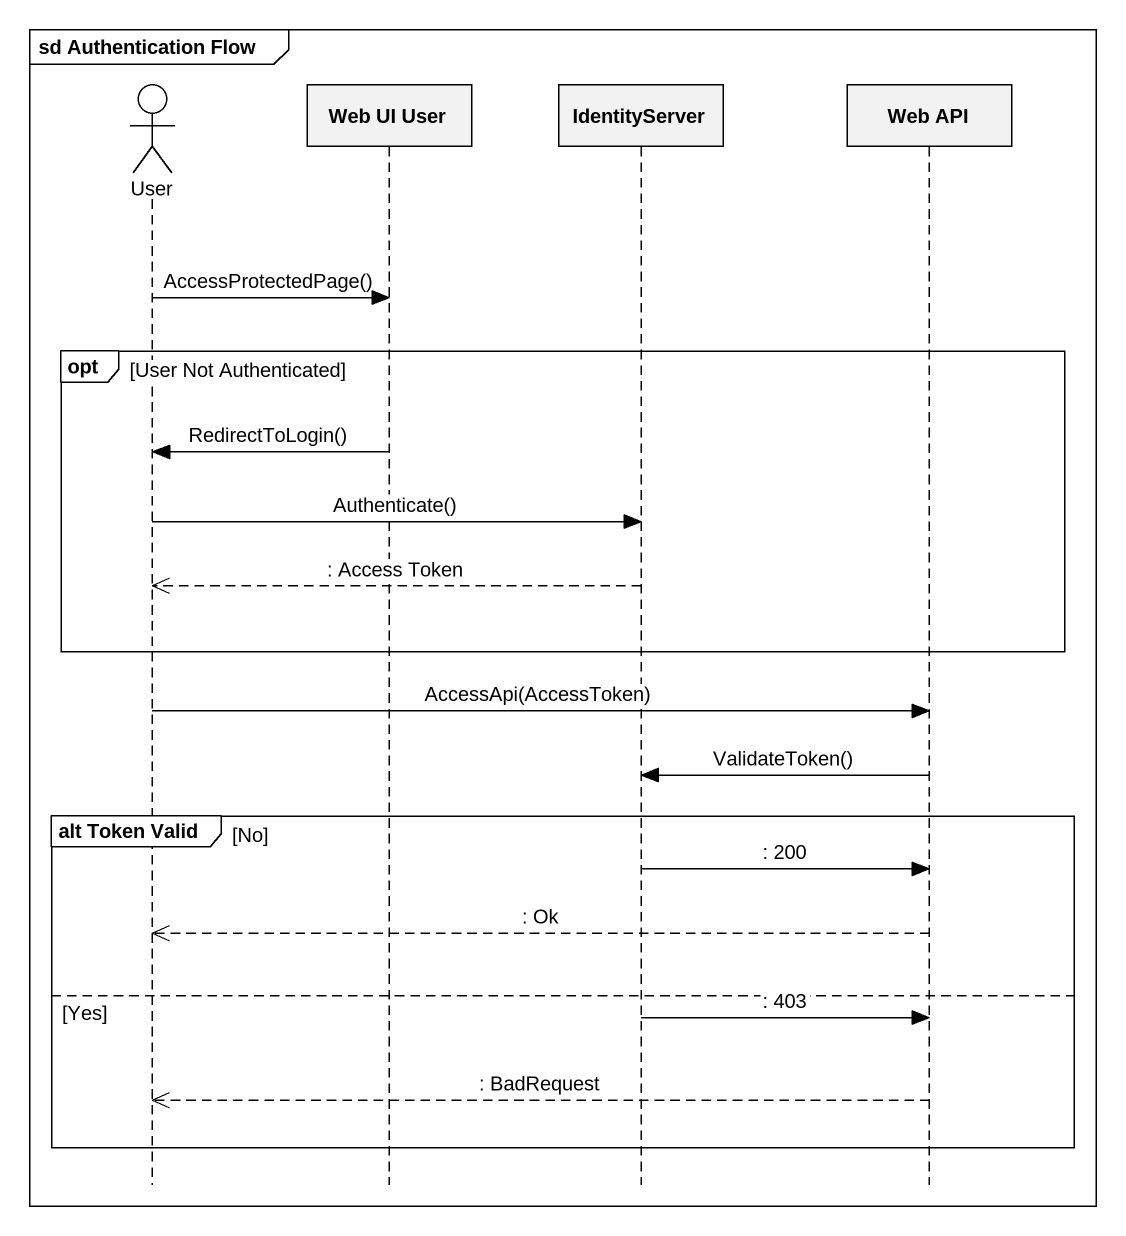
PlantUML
@startuml
mainframe sd Authentication Flow
hide footbox
actor User
participant "Web UI User" as Web_UI_User
participant IdentityServer
participant "Web API" as Web_API

User -> Web_UI_User : AccessProtectedPage()
opt User Not Authenticated
  Web_UI_User -> User : RedirectToLogin()
  User -> IdentityServer : Authenticate()
  IdentityServer -->> User : : Access Token
end
User -> Web_API : AccessApi(AccessToken)
Web_API -> IdentityServer : ValidateToken()
group alt Token Valid [No]
  IdentityServer -> Web_API : : 200
  Web_API -->> User : : Ok
else Yes
  IdentityServer -> Web_API : : 403
  Web_API -->> User : : BadRequest
end
@enduml
